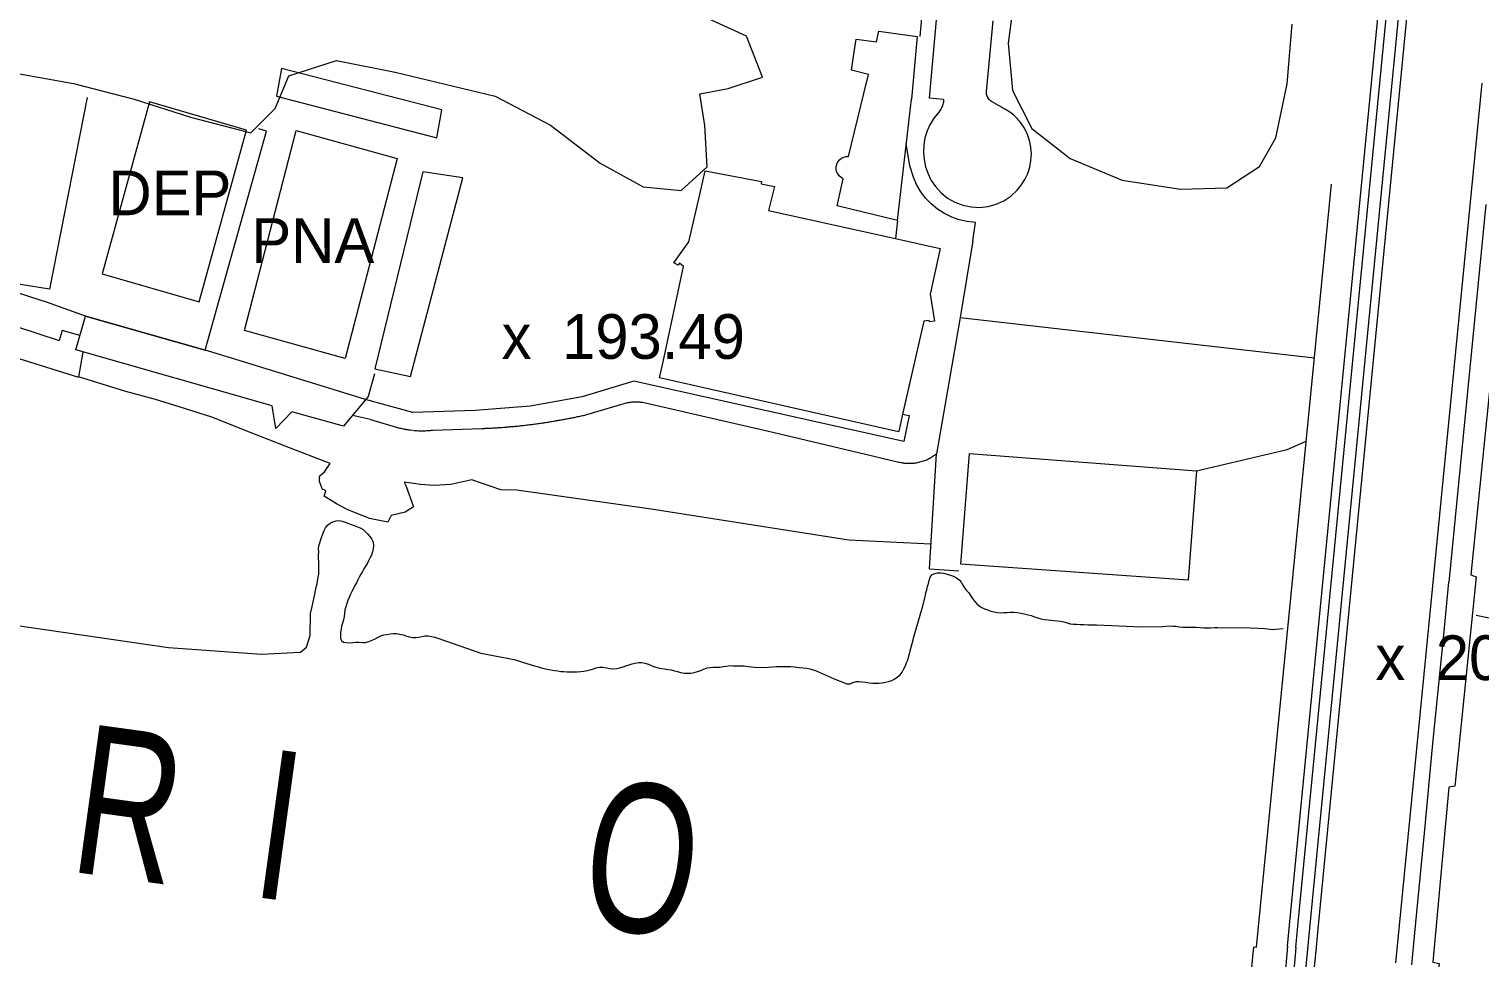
# Model space of a CAD drawing. Header units: millimetres. Extents: x 949 to 2135, y 1001 to 2286.
# Drawn here: x 1388.7 to 1632.1, y 1518.2 to 1674.1 of the extents above; entities that cross this region are included whole.
import ezdxf
from ezdxf.enums import TextEntityAlignment as Align

# ---------------------------------------------------------------- set-up
doc = ezdxf.new("R2010")
doc.units = ezdxf.units.MM
for name, color, linetype, lineweight in [('Nivel 11', 7, 'Continuous', 0), ('Nivel 12', 7, 'Continuous', 0), ('Nivel 14', 7, 'Continuous', 0), ('Nivel 15', 7, 'Continuous', 0), ('Nivel 15 (Construction)', 7, 'Continuous', 0), ('Nivel 17', 7, 'Continuous', 0), ('Nivel 21', 7, 'Continuous', 0), ('Nivel 22', 7, 'Continuous', 0), ('Nivel 23', 7, 'Continuous', 0), ('Nivel 24', 7, 'Continuous', 0), ('Nivel 26', 7, 'Continuous', 0), ('Nivel 27', 7, 'Continuous', 0), ('Nivel 3', 7, 'Continuous', 0), ('Nivel 39', 7, 'Continuous', 0), ('Nivel 44', 7, 'Continuous', 0), ('Nivel 47', 7, 'Continuous', 0)]:
    doc.layers.add(name, color=color, linetype=linetype, lineweight=lineweight)
doc.styles.add('Style-font000', font='font000.shx')
doc.styles.add('Style-font023', font='font023.shx')
doc.styles.add('Style-font024', font='font024.shx')

msp = doc.modelspace()

# ---------------------------------------------------------------- linework, layer by layer
at = {"layer": 'Nivel 11', "color": 1, "linetype": 'Continuous', "lineweight": 0, "flags": 128}
for points in [[(1534.42, 1641.96), (1524.3, 1644.44), (1525.33, 1648.95), (1524.96, 1649.16), (1524.64, 1649.44), (1524.39, 1649.78), (1524.22, 1650.17), (1524.14, 1650.59), (1524.15, 1651.01), (1524.24, 1651.42), (1524.43, 1651.8), (1524.69, 1652.13), (1525.02, 1652.4), (1525.4, 1652.6), (1525.81, 1652.7), (1526.23, 1652.72), (1528.79, 1663.29), (1529.55, 1666.44), (1526.7, 1667.16), (1527.12, 1669.9), (1527.51, 1672.39), (1530.88, 1671.92), (1531.31, 1673.71), (1537.74, 1672.85)], [(1537.74, 1672.85), (1536.75, 1662.32)], [(1534.42, 1641.96), (1536.75, 1662.32)], [(1540.63, 1625.09), (1539.79, 1624.94), (1539.72, 1625.2), (1538.83, 1625.05), (1535.21, 1609.17), (1534.68, 1606.85), (1534.6, 1606.5), (1494.52, 1615.59), (1495.1, 1618.27), (1498.54, 1634.23), (1497.86, 1634.8), (1497.61, 1634.47), (1496.91, 1634.85), (1499.44, 1638.37), (1501.27, 1646.32), (1502.18, 1650.3), (1511.61, 1648.48), (1511.53, 1648.14), (1513.78, 1647.67), (1512.79, 1643.66), (1534.07, 1638.93)]]:
    msp.add_lwpolyline(points, dxfattribs=at)
at = {"layer": 'Nivel 12', "color": 7, "linetype": 'Continuous', "lineweight": 0}
for p, q in [((1547.05, 1638.55), (1544.92, 1625.67)), ((1544.92, 1625.67), (1540.97, 1602.81)), ((1544.92, 1625.67), (1604.38, 1618.9)), ((1394.27, 1623.48), (1393.79, 1621.8)), ((1397.28, 1622.64), (1394.27, 1623.48)), ((1599.8, 1603.55), (1603.01, 1604.95)), ((1539.77, 1583.49), (1540.97, 1602.81)), ((1545.07, 1584.29), (1546.48, 1602.86)), ((1546.48, 1602.86), (1584.58, 1599.95)), ((1584.58, 1599.95), (1599.8, 1603.55)), ((1584.58, 1599.95), (1583.18, 1581.61)), ((1539.77, 1583.49), (1544.7, 1583.2)), ((1583.18, 1581.61), (1545.07, 1584.29))]:
    msp.add_line(p, q, dxfattribs=at)
at = {"layer": 'Nivel 12', "color": 7, "linetype": 'Continuous', "lineweight": 0, "flags": 128}
for points in [[(1538.22, 1672.81), (1542.67, 1721.72), (1539.67, 1723.04), (1499.71, 1738.25), (1467.93, 1750.42), (1440.09, 1761), (1415.48, 1768.39), (1393.97, 1774.59), (1390.01, 1775.7), (1373.63, 1780.26)], [(1457.14, 1655.85), (1457.98, 1660.51), (1431.1, 1667.48), (1430.26, 1662.82), (1457.14, 1655.85)], [(1398.51, 1662.62), (1392.19, 1630.43), (1377.53, 1632.78)], [(1292.36, 1658.13), (1337.43, 1640.35), (1359.1, 1633.19), (1393.79, 1621.8)], [(1446.71, 1616.23), (1445.63, 1612.45), (1441.48, 1607.43), (1432.84, 1609.88), (1430.15, 1607.05), (1429.52, 1610.88), (1396.61, 1620.26), (1398.22, 1625.9), (1418.29, 1620.18), (1428.59, 1656.98), (1427.28, 1657.35)], [(1547.05, 1638.55), (1547.49, 1641.64), (1546.13, 1641.78), (1544.8, 1642.08), (1543.52, 1642.53), (1542.29, 1643.13), (1541.15, 1643.87), (1540.09, 1644.74), (1539.15, 1645.72), (1538.33, 1646.8), (1537.64, 1647.98), (1537.09, 1649.23), (1536.51, 1651.15), (1535.9, 1654.91)], [(1452.74, 1615.78), (1461.53, 1649.14), (1454.82, 1650.12), (1446.75, 1617.08), (1452.74, 1615.78)], [(1534.42, 1641.96), (1534.07, 1638.93)], [(1534.07, 1638.93), (1541.6, 1637.28), (1539.92, 1629.61), (1540.62, 1625.09), (1539.79, 1624.94), (1539.72, 1625.2), (1538.83, 1625.05), (1535.27, 1609.48), (1536.38, 1609.25), (1535.5, 1604.89), (1490.17, 1614.98), (1481.52, 1612.35), (1472.79, 1610.8), (1463.55, 1610.1), (1453.11, 1609.75), (1445.2, 1611.93), (1422.51, 1618.92), (1418.29, 1620.18), (1398.22, 1625.9), (1391.81, 1628.2), (1385.43, 1630.25), (1376.44, 1633.13)], [(1540.03, 1587.65), (1526.24, 1588.32), (1493.13, 1593.55), (1470.59, 1596.74), (1467.87, 1596.77), (1463, 1598.43), (1459.49, 1597.67), (1456.69, 1597.51), (1454.41, 1597.68), (1451.66, 1598.04), (1451.94, 1597.51), (1453.21, 1593.91), (1451.81, 1593.05), (1449.47, 1592.44), (1448.9, 1591.34), (1445.83, 1591.97), (1442.1, 1593.46), (1440.33, 1594.43), (1438.26, 1595.72), (1438.55, 1596.56), (1438.29, 1596.75), (1437.95, 1596.82), (1437.45, 1598.18), (1437.44, 1599.06), (1438.3, 1599.81), (1439.25, 1601.19), (1431.69, 1604.09), (1426.02, 1606.36), (1419.4, 1608.98), (1414.83, 1610.42), (1409.97, 1611.9), (1404.98, 1613.28), (1397.04, 1615.74)]]:
    msp.add_lwpolyline(points, dxfattribs=at)
at = {"layer": 'Nivel 14', "color": 7, "linetype": 'Continuous', "lineweight": 0, "flags": 128}
msp.add_lwpolyline([(1425.23, 1657.12), (1408.95, 1661.88), (1400.98, 1633.04), (1417.26, 1628.29), (1425.23, 1657.12)], dxfattribs=at)
at = {"layer": 'Nivel 15', "color": 7, "linetype": 'Continuous', "lineweight": 0, "flags": 128}
for points in [[(1542.17, 1662.26), (1542.15, 1662.04), (1542.12, 1661.84), (1542.08, 1661.63), (1542.03, 1661.43), (1541.96, 1661.23), (1541.89, 1661.04), (1541.8, 1660.85), (1541.7, 1660.66), (1541.59, 1660.49), (1541.47, 1660.32), (1541.34, 1660.15), (1540.56, 1659.2), (1539.91, 1658.15), (1539.4, 1657.03), (1539.04, 1655.85), (1538.83, 1654.63), (1538.77, 1653.4), (1538.88, 1652.17), (1539.14, 1650.97), (1539.55, 1649.8), (1540.1, 1648.7), (1540.8, 1647.68), (1541.74, 1646.63), (1542.84, 1645.73), (1544.07, 1645.02), (1545.39, 1644.52), (1546.78, 1644.23), (1548.2, 1644.16), (1549.61, 1644.32), (1550.97, 1644.7), (1552.26, 1645.29), (1553.44, 1646.07), (1554.48, 1647.04), (1555.2, 1647.9), (1555.8, 1648.84), (1556.27, 1649.86), (1556.61, 1650.92), (1556.82, 1652.02), (1556.88, 1653.14), (1556.8, 1654.26), (1556.58, 1655.36), (1556.22, 1656.42), (1555.73, 1657.43), (1555.11, 1658.36), (1554.93, 1658.59), (1554.75, 1658.81), (1554.55, 1659.02), (1554.35, 1659.22), (1554.14, 1659.42), (1553.93, 1659.61), (1553.71, 1659.8), (1553.48, 1659.98), (1553.25, 1660.15), (1553.01, 1660.31), (1552.76, 1660.46), (1550.17, 1661.93), (1550.03, 1662.04), (1549.9, 1662.16), (1549.78, 1662.29), (1549.67, 1662.44), (1549.58, 1662.59), (1549.5, 1662.76), (1549.43, 1662.92), (1549.38, 1663.1), (1549.35, 1663.27), (1549.33, 1663.45), (1549.33, 1663.63), (1550.46, 1675.44)], [(1633.13, 1644.66), (1626.9, 1581.27)], [(1620.7, 1517.06), (1621.2, 1522.46), (1622.82, 1539.15), (1624.26, 1554.23), (1626.06, 1572.46), (1626.9, 1581.27)]]:
    msp.add_lwpolyline(points, dxfattribs=at)
at = {"layer": 'Nivel 15 (Construction)', "color": 7, "linetype": 'Continuous', "lineweight": 0}
for p, q in [((1539.77, 1662.48), (1544.84, 1717.76)), ((1542.17, 1662.26), (1539.77, 1662.48))]:
    msp.add_line(p, q, dxfattribs=at)
at = {"layer": 'Nivel 17', "color": 30, "linetype": 'Continuous', "lineweight": 0}
msp.add_line((1632.46, 1664.98), (1617.99, 1517.43), dxfattribs=at)
at = {"layer": 'Nivel 21', "color": 7, "linetype": 'Continuous', "lineweight": 0}
for p, q in [((1288.82, 1649.05), (1397.04, 1615.7)), ((1397.75, 1619.86), (1397.04, 1615.74))]:
    msp.add_line(p, q, dxfattribs=at)
at = {"layer": 'Nivel 22', "color": 4, "linetype": 'Continuous', "lineweight": 0, "flags": 128}
msp.add_lwpolyline([(1433.54, 1657.09), (1450.47, 1652.35), (1441.79, 1618.78), (1424.86, 1623.51), (1433.54, 1657.09)], dxfattribs=at)
at = {"layer": 'Nivel 23', "color": 1, "linetype": 'Continuous', "lineweight": 0, "flags": 128}
for points in [[(1591.3, 1484.95), (1591.32, 1485.14), (1590.81, 1485.19), (1594.23, 1520.1), (1594.67, 1520.06), (1607.23, 1648.05)], [(1638.27, 1649.3), (1636.66, 1635.39), (1635.95, 1635.44), (1630.63, 1582.49), (1631.52, 1582.17), (1627.95, 1547.07), (1626.92, 1546.87), (1624.25, 1517.49), (1625.31, 1517.29), (1621.48, 1481.8), (1620.44, 1481.79), (1619.95, 1475.46), (1620.92, 1470.74), (1622.53, 1467.08), (1627.17, 1465.11), (1636.64, 1463.42)]]:
    msp.add_lwpolyline(points, dxfattribs=at)
at = {"layer": 'Nivel 24', "color": 3, "linetype": 'Continuous', "lineweight": 0, "flags": 128}
for points in [[(1453.26, 1606.74), (1453.47, 1606.73), (1453.67, 1606.71), (1453.87, 1606.7), (1454.07, 1606.69), (1454.26, 1606.69), (1454.46, 1606.68), (1454.66, 1606.68), (1454.86, 1606.68), (1455.06, 1606.69), (1455.26, 1606.69), (1455.46, 1606.7), (1455.66, 1606.71), (1455.86, 1606.73), (1456.06, 1606.75), (1456.26, 1606.77), (1456.46, 1606.79), (1456.47, 1606.79), (1464.72, 1607.06), (1464.92, 1607.07), (1465.12, 1607.08), (1465.32, 1607.09), (1465.52, 1607.1), (1465.72, 1607.11), (1465.92, 1607.12), (1466.12, 1607.13), (1466.32, 1607.14), (1466.52, 1607.15), (1466.71, 1607.16), (1466.91, 1607.17), (1467.11, 1607.19), (1467.31, 1607.2), (1467.51, 1607.21), (1467.71, 1607.23), (1467.91, 1607.24), (1468.11, 1607.25), (1468.31, 1607.27), (1468.51, 1607.28), (1468.71, 1607.3), (1468.91, 1607.32), (1469.11, 1607.33), (1469.31, 1607.35), (1469.51, 1607.37), (1469.71, 1607.39), (1469.91, 1607.4), (1470.1, 1607.42), (1470.3, 1607.44), (1470.5, 1607.46), (1470.7, 1607.48), (1470.9, 1607.5), (1471.1, 1607.52), (1471.3, 1607.54), (1471.5, 1607.57), (1471.7, 1607.59), (1471.89, 1607.61), (1472.09, 1607.63), (1472.29, 1607.66), (1472.49, 1607.68), (1472.69, 1607.71), (1472.89, 1607.73), (1473.09, 1607.75), (1473.28, 1607.78), (1473.48, 1607.81), (1473.68, 1607.83), (1473.88, 1607.86), (1474.08, 1607.89), (1474.28, 1607.91), (1474.47, 1607.94), (1474.67, 1607.97), (1474.87, 1608), (1475.07, 1608.03), (1475.26, 1608.06), (1475.46, 1608.09), (1475.66, 1608.12), (1475.86, 1608.15), (1476.06, 1608.18), (1476.25, 1608.21), (1476.45, 1608.24), (1476.65, 1608.28), (1476.85, 1608.31), (1477.04, 1608.34), (1477.24, 1608.38), (1477.44, 1608.41), (1477.63, 1608.45), (1477.83, 1608.48), (1478.03, 1608.52), (1478.22, 1608.55), (1478.42, 1608.59), (1478.62, 1608.62), (1478.81, 1608.66), (1479.01, 1608.7), (1479.21, 1608.74), (1479.4, 1608.78), (1479.6, 1608.81), (1479.8, 1608.85), (1479.99, 1608.89), (1480.19, 1608.93), (1480.38, 1608.97), (1480.58, 1609.01), (1480.77, 1609.05), (1480.97, 1609.1), (1481.17, 1609.14), (1481.36, 1609.18), (1481.56, 1609.22), (1481.75, 1609.27), (1481.95, 1609.31), (1482.14, 1609.35), (1482.32, 1609.4), (1488.57, 1611.26), (1488.76, 1611.31), (1488.95, 1611.36), (1489.15, 1611.4), (1489.35, 1611.44), (1489.54, 1611.47), (1489.74, 1611.5), (1489.94, 1611.52), (1490.14, 1611.53), (1490.34, 1611.54), (1490.54, 1611.55), (1490.74, 1611.54), (1490.94, 1611.54), (1491.14, 1611.52), (1491.34, 1611.5), (1491.54, 1611.48), (1491.64, 1611.46), (1513.49, 1606.45), (1530.22, 1602.45), (1534.63, 1601.43), (1534.82, 1601.39), (1535.02, 1601.35), (1535.21, 1601.32), (1535.41, 1601.29), (1535.61, 1601.26), (1535.81, 1601.25), (1536.01, 1601.23), (1536.21, 1601.23), (1536.41, 1601.22), (1536.61, 1601.23), (1536.81, 1601.24), (1537.01, 1601.25), (1537.21, 1601.27), (1537.41, 1601.29), (1537.6, 1601.32), (1537.8, 1601.36), (1538, 1601.4), (1538.19, 1601.45), (1538.38, 1601.5), (1538.58, 1601.56), (1538.77, 1601.62), (1538.95, 1601.68), (1539.14, 1601.76), (1539.33, 1601.83), (1539.51, 1601.91), (1539.69, 1602), (1539.87, 1602.09), (1540.04, 1602.19), (1540.21, 1602.29), (1540.38, 1602.4), (1540.55, 1602.51), (1540.71, 1602.62), (1540.88, 1602.74), (1540.96, 1602.81)], [(1446, 1608.57), (1443, 1609.27)], [(1446, 1608.57), (1450.13, 1607.36), (1450.32, 1607.3), (1450.52, 1607.24), (1450.71, 1607.19), (1450.9, 1607.14), (1451.1, 1607.1), (1451.29, 1607.05), (1451.49, 1607.01), (1451.68, 1606.97), (1451.88, 1606.93), (1452.08, 1606.9), (1452.27, 1606.87), (1452.47, 1606.84), (1452.67, 1606.81), (1452.87, 1606.79), (1453.07, 1606.76), (1453.08, 1606.76)]]:
    msp.add_lwpolyline(points, dxfattribs=at)
at = {"layer": 'Nivel 26', "color": 4, "linetype": 'Continuous', "lineweight": 0, "flags": 128}
for points in [[(1318.41, 1604.35), (1320.49, 1601.77), (1325.88, 1595.47), (1331.29, 1590.29), (1338.11, 1586.19), (1349.18, 1580.34), (1377.15, 1575.38), (1412.12, 1570.32)], [(1412.12, 1570.32), (1427.73, 1569.22), (1434.27, 1569.53), (1435.28, 1570.38), (1435.89, 1572.35), (1435.96, 1576.04), (1436.21, 1577.18), (1436.33, 1577.67), (1436.47, 1578.22), (1436.58, 1578.75), (1436.66, 1579.26), (1436.79, 1579.89), (1436.93, 1580.45), (1437.05, 1580.98), (1437.15, 1581.49), (1437.25, 1582.1), (1437.33, 1582.63), (1437.36, 1583.16), (1437.36, 1583.69), (1437.36, 1584.2), (1437.34, 1584.72), (1437.31, 1585.27), (1437.31, 1585.81), (1437.33, 1586.36), (1437.3, 1586.89), (1437.36, 1587.39), (1437.54, 1587.9), (1437.69, 1588.44), (1437.86, 1588.92), (1438.03, 1589.4), (1438.23, 1589.92), (1438.48, 1590.37), (1438.83, 1590.82), (1439.26, 1591.17), (1439.71, 1591.4), (1440.24, 1591.57), (1440.74, 1591.62), (1441.27, 1591.49), (1441.75, 1591.34), (1442.23, 1591.17), (1442.76, 1590.98), (1443.28, 1590.78), (1443.82, 1590.57), (1444.29, 1590.39), (1444.78, 1590.09), (1445.18, 1589.73), (1445.57, 1589.31), (1445.93, 1588.93), (1446.25, 1588.5), (1446.46, 1587.98), (1446.52, 1587.44), (1446.47, 1586.86), (1446.35, 1586.35), (1446.16, 1585.8), (1445.93, 1585.31), (1445.69, 1584.85), (1445.45, 1584.38), (1445.18, 1583.96), (1444.92, 1583.51), (1444.66, 1583.06), (1444.41, 1582.61), (1444.11, 1582.14), (1443.91, 1581.68), (1443.67, 1581.19), (1443.38, 1580.69), (1443.14, 1580.2), (1442.88, 1579.7), (1442.67, 1579.24), (1442.43, 1578.71), (1442.24, 1578.22), (1442.06, 1577.71), (1441.86, 1577.16), (1441.73, 1576.62), (1441.68, 1576.04), (1441.58, 1575.5), (1441.48, 1574.96), (1441.35, 1574.41), (1441.17, 1573.92), (1441.08, 1573.39), (1440.99, 1572.87), (1441, 1572.36), (1440.98, 1571.83), (1441.15, 1571.51), (1441.49, 1571.23), (1441.86, 1571.17), (1442.44, 1571.12), (1443.05, 1571.16), (1443.61, 1571.23), (1444.12, 1571.21), (1444.66, 1571.17), (1445.17, 1571.18), (1445.75, 1571.31), (1446.31, 1571.52), (1446.78, 1571.75), (1447.3, 1572.07), (1447.76, 1572.29), (1448.28, 1572.45), (1448.84, 1572.49), (1449.34, 1572.59), (1449.86, 1572.65), (1450.38, 1572.66)], [(1518.62, 1566.88), (1519.21, 1566.82), (1519.72, 1566.72), (1520.28, 1566.57), (1520.79, 1566.39), (1521.28, 1566.2), (1523.79, 1565.05), (1525.91, 1564.23), (1526.51, 1564.24), (1526.94, 1564.42), (1527.49, 1564.6), (1528.01, 1564.61), (1528.54, 1564.53), (1529.04, 1564.47), (1529.65, 1564.4), (1530.22, 1564.35), (1530.74, 1564.35), (1531.29, 1564.34), (1531.87, 1564.4), (1532.39, 1564.52), (1532.92, 1564.63), (1533.45, 1564.78), (1533.96, 1565.08), (1534.44, 1565.39), (1534.9, 1565.75), (1535.21, 1566.2), (1535.47, 1566.74), (1535.76, 1567.23), (1535.96, 1567.72), (1536.14, 1568.21), (1536.28, 1568.72), (1536.42, 1569.23), (1536.57, 1569.77), (1536.71, 1570.38), (1536.89, 1570.99), (1537.03, 1571.61), (1537.17, 1572.12), (1538.61, 1577.07), (1539.08, 1578.83), (1539.19, 1579.46), (1539.33, 1579.97), (1539.46, 1580.55), (1539.6, 1581.06), (1539.74, 1581.57), (1539.93, 1582.09), (1540.23, 1582.54), (1540.55, 1582.69), (1541.15, 1582.82), (1541.67, 1582.82), (1542.18, 1582.79), (1542.75, 1582.63), (1543.32, 1582.46), (1543.82, 1582.29), (1544.35, 1581.99), (1544.75, 1581.67), (1545.09, 1581.25), (1545.4, 1580.77), (1545.68, 1580.3), (1546.02, 1579.89), (1546.39, 1579.46), (1546.69, 1579.06), (1546.99, 1578.54), (1547.32, 1578.09), (1547.72, 1577.66), (1548.13, 1577.33), (1548.58, 1577.02), (1549.05, 1576.78), (1549.54, 1576.61), (1550.07, 1576.42), (1550.66, 1576.29), (1551.18, 1576.19), (1551.72, 1576.14), (1552.22, 1576.19), (1552.82, 1576.2), (1553.38, 1576.23), (1553.95, 1576.25), (1554.51, 1576.17), (1555.14, 1576.06), (1555.7, 1575.97), (1556.35, 1575.82), (1556.86, 1575.68), (1557.42, 1575.48), (1557.98, 1575.28), (1558.49, 1575.14), (1559.08, 1575.01), (1559.68, 1574.95), (1560.19, 1574.92), (1560.69, 1574.85), (1561.27, 1574.8), (1561.76, 1574.74), (1562.35, 1574.61), (1562.89, 1574.45), (1563.4, 1574.31), (1563.93, 1574.24), (1564.43, 1574.21), (1565.05, 1574.18), (1565.72, 1574.17), (1566.48, 1574.12), (1567.04, 1574.11), (1567.81, 1574.1), (1575.38, 1573.79)], [(1631.48, 1575.74), (1633.69, 1575.31)], [(1450.38, 1572.66), (1450.94, 1572.57), (1451.49, 1572.43), (1451.97, 1572.28), (1452.53, 1572.12), (1453.1, 1572.02), (1453.61, 1571.99), (1454.15, 1572.04), (1454.65, 1572.14), (1455.13, 1572.29), (1455.68, 1572.28), (1456.24, 1572.18), (1456.81, 1572.05), (1457.29, 1571.89), (1464.51, 1569.35), (1470.13, 1568.31), (1471.17, 1567.95), (1471.71, 1567.78), (1472.25, 1567.62), (1472.8, 1567.47), (1473.33, 1567.32), (1473.96, 1567.12), (1474.5, 1566.96), (1475.1, 1566.81), (1475.67, 1566.69), (1476.29, 1566.56), (1476.87, 1566.47), (1477.42, 1566.39), (1477.95, 1566.31), (1478.45, 1566.28), (1478.96, 1566.24), (1479.62, 1566.23), (1480.25, 1566.21), (1480.76, 1566.24), (1481.29, 1566.27), (1481.79, 1566.34), (1482.39, 1566.44), (1482.89, 1566.55), (1483.43, 1566.71), (1483.89, 1566.92), (1484.41, 1567.02), (1485.01, 1566.99), (1485.62, 1566.89), (1486.15, 1566.81), (1486.67, 1566.76), (1487.28, 1566.81), (1487.81, 1566.88), (1488.39, 1567.05), (1488.88, 1567.25), (1489.39, 1567.4), (1489.89, 1567.58), (1490.4, 1567.7), (1491.02, 1567.79), (1491.56, 1567.79), (1492.06, 1567.69), (1492.63, 1567.49), (1493.23, 1567.25), (1493.7, 1567.08), (1494.29, 1566.89), (1494.85, 1566.79), (1495.36, 1566.72), (1495.91, 1566.64), (1496.46, 1566.54), (1497, 1566.42), (1497.51, 1566.28), (1498.05, 1566.13), (1498.68, 1566.02), (1499.26, 1565.98), (1499.84, 1566.02), (1500.34, 1566.12), (1500.88, 1566.27), (1501.41, 1566.47), (1501.9, 1566.69), (1502.47, 1566.88), (1503, 1566.97), (1503.51, 1567), (1504.07, 1567.02), (1504.6, 1567.04), (1505.18, 1567.12), (1505.69, 1567.2), (1506.33, 1567.27), (1506.88, 1567.26), (1507.52, 1567.26), (1508.09, 1567.25), (1508.73, 1567.23), (1509.36, 1567.14), (1509.96, 1567.09), (1510.48, 1567.04), (1511.13, 1566.98), (1511.63, 1566.99), (1512.18, 1566.98), (1512.81, 1567.02), (1513.45, 1567.09), (1514.05, 1567.12), (1514.57, 1567.11), (1515.15, 1567.13), (1515.84, 1567.13), (1516.48, 1567.11), (1517.15, 1567.08), (1517.91, 1566.98), (1518.62, 1566.88)], [(1575.38, 1573.79), (1578.86, 1573.86), (1580.04, 1573.97), (1580.62, 1573.92), (1581.13, 1573.89), (1581.69, 1573.8), (1582.27, 1573.75), (1582.89, 1573.71), (1583.48, 1573.73), (1584.01, 1573.73), (1584.51, 1573.7), (1585.21, 1573.68), (1585.82, 1573.61), (1586.37, 1573.61), (1586.94, 1573.63), (1587.58, 1573.66), (1588.18, 1573.68), (1593.6, 1573.59), (1596.11, 1573.53), (1597.3, 1573.34), (1599.13, 1573.53)]]:
    msp.add_lwpolyline(points, dxfattribs=at)
at = {"layer": 'Nivel 27', "color": 16, "linetype": 'Continuous', "lineweight": 0}
for p, q in [((1600.18, 1523.71), (1618.45, 1711.67)), ((1601.58, 1523.58), (1619.84, 1711.52)), ((1621.97, 1712.55), (1603.55, 1523.23)), ((1623.36, 1712.42), (1604.94, 1523.1)), ((1599.87, 1520.22), (1600.18, 1523.71)), ((1601.25, 1519.99), (1601.58, 1523.58)), ((1603.55, 1523.23), (1603.2, 1519.67)), ((1604.94, 1523.1), (1604.59, 1519.44)), ((1603.2, 1519.67), (1595.01, 1435.35)), ((1604.59, 1519.44), (1596.4, 1435.22))]:
    msp.add_line(p, q, dxfattribs=at)
at = {"layer": 'Nivel 27', "color": 16, "linetype": 'Continuous', "lineweight": 0, "flags": 128}
for points in [[(1599.87, 1520.22), (1599.17, 1512.41), (1595.5, 1474.92), (1592.64, 1446.11)], [(1601.25, 1519.99), (1600.56, 1512.28), (1596.9, 1474.78), (1594.04, 1445.98)]]:
    msp.add_lwpolyline(points, dxfattribs=at)
at = {"layer": 'Nivel 39', "color": 3, "linetype": 'Continuous', "lineweight": 0, "flags": 128}
for points in [[(1554.12, 1680.23), (1553, 1671.73), (1553.72, 1663.8), (1556.99, 1657.42), (1563.42, 1652.35), (1572.14, 1648.75), (1581.93, 1647.23), (1589.7, 1647.43), (1595.16, 1651), (1597.89, 1655.86), (1599.8, 1664.88), (1600.66, 1674.89)], [(1386.54, 1666.71), (1396.17, 1664.93), (1406.37, 1662.32), (1415.85, 1659.32), (1425.97, 1656.67), (1430.02, 1660.74), (1432.33, 1666.26), (1440.31, 1668.81), (1450.16, 1666.84), (1466.91, 1662.85), (1476.2, 1657.98), (1484.55, 1651.57), (1491.76, 1647.62), (1498.16, 1646.99), (1502.51, 1650.98), (1502.11, 1657.89), (1501.25, 1663.19), (1506.02, 1664.12), (1511.77, 1665.99), (1509.11, 1672.92), (1500.74, 1676.7)]]:
    msp.add_lwpolyline(points, dxfattribs=at)

# ---------------------------------------------------------------- texts
at = {"layer": 'Nivel 3', "color": 16, "linetype": 'Continuous', "lineweight": 0, "style": 'Style-font023', "width": 1}
for s, p in [('193.49', (1478.15, 1622.5)), ('200.84', (1624.73, 1568.6))]:
    msp.add_text(s, height=7.5, rotation=359.9983, dxfattribs=at).set_placement(p, align=Align.MIDDLE_LEFT)
at = {"layer": 'Nivel 3', "color": 16, "linetype": 'Continuous', "lineweight": 0, "style": 'Style-font000', "width": 1}
for p in [(1470.52, 1622.5), (1617.11, 1568.6)]:
    msp.add_text('x', height=7.5, rotation=359.9983, dxfattribs=at).set_placement(p, align=Align.MIDDLE_CENTER)
at = {"layer": 'Nivel 44', "color": 7, "linetype": 'Continuous', "lineweight": 0, "style": 'Style-font024', "width": 0.719999}
for s, p in [('R  I', (1415.46, 1542.62)), ('O', (1491.67, 1534.95))]:
    msp.add_text(s, height=25, rotation=352.1693, dxfattribs=at).set_placement(p, align=Align.MIDDLE_CENTER)
at = {"layer": 'Nivel 47', "color": 7, "linetype": 'Continuous', "lineweight": 0, "style": 'Style-font000', "width": 1}
for s, p in [('DEP', (1412.38, 1646.6)), ('PNA', (1436.34, 1638.6))]:
    msp.add_text(s, height=7.5, rotation=359.9983, dxfattribs=at).set_placement(p, align=Align.MIDDLE_CENTER)

doc.saveas('drawing.dxf')
